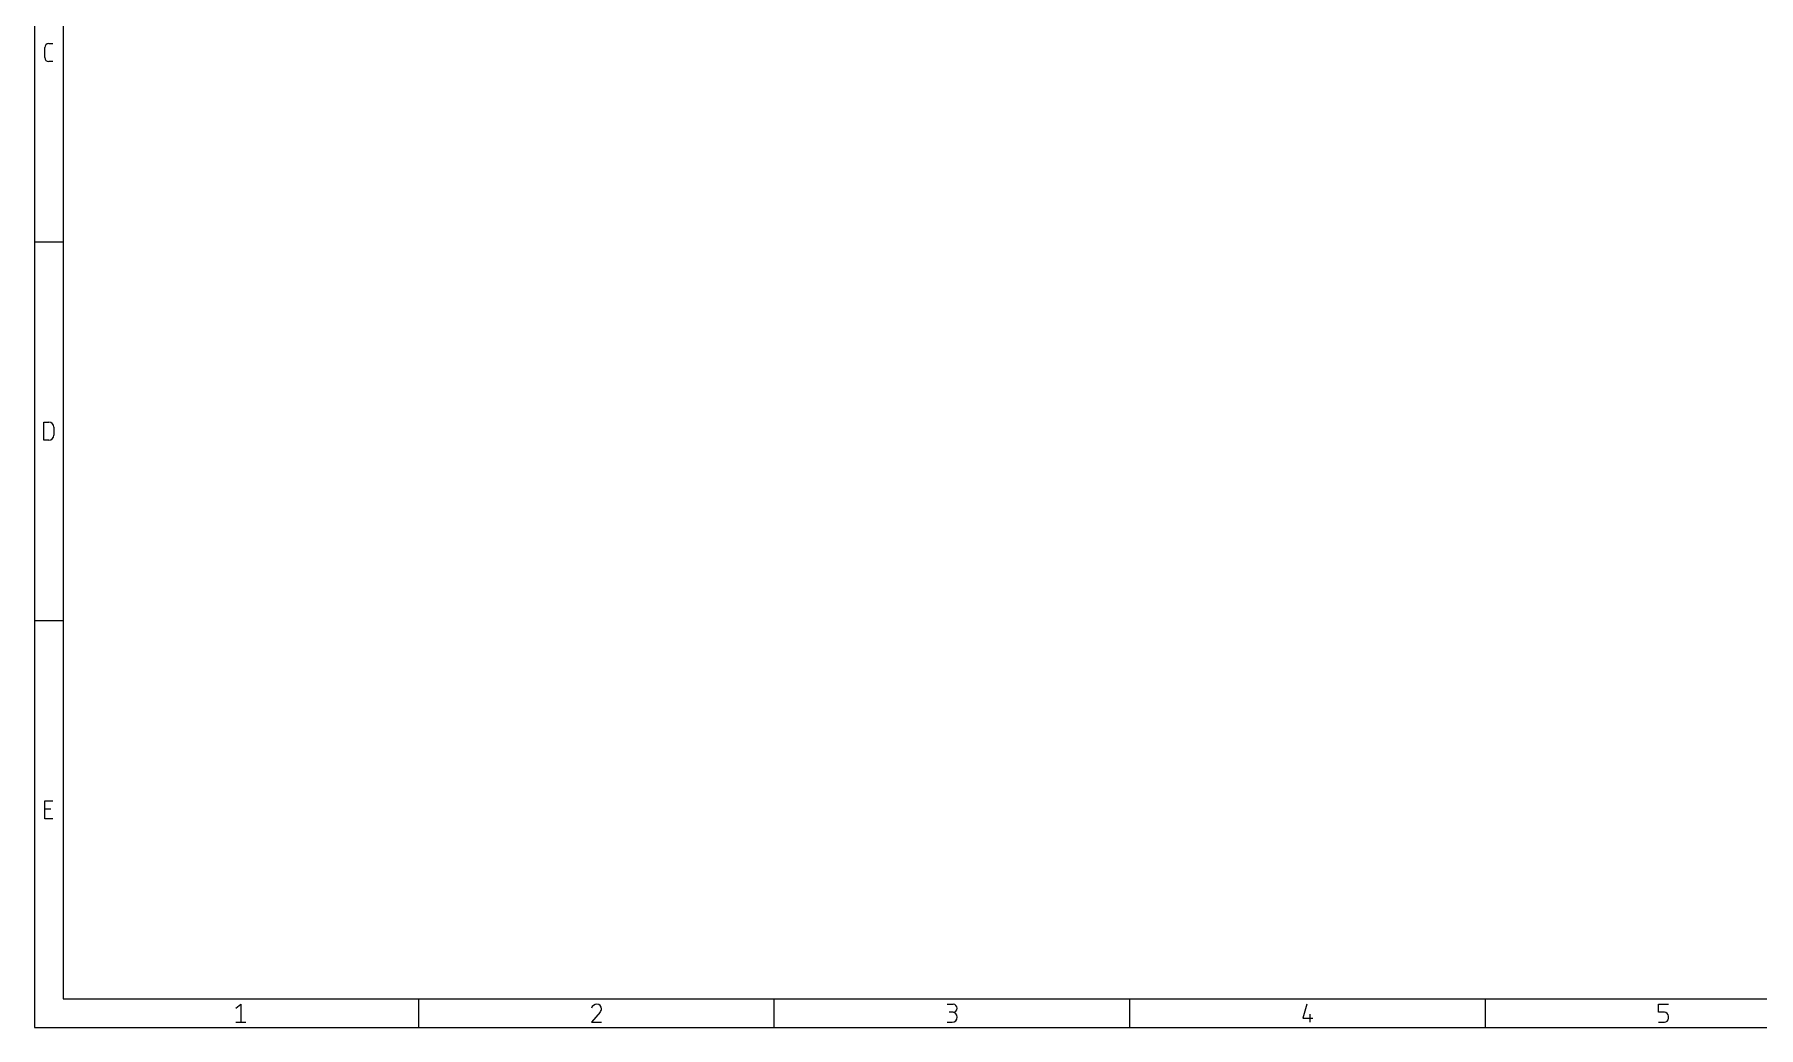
# Model space of a CAD drawing. Extents: x -226 to 161, y 99 to 359.
# Drawn here: x -226.1 to 4, y 99.1 to 231.7 of the extents above; entities that cross this region are included whole.
import ezdxf

# ---------------------------------------------------------------- set-up
doc = ezdxf.new("R2010")
doc.units = 0
doc.layers.add('94', color=12, linetype='CONTINUOUS')

msp = doc.modelspace()

# ---------------------------------------------------------------- linework, layer by layer
at = {"layer": '94'}
for p, q in [((-226.06, 359.41), (-226.06, 99.06)), ((-222.25, 355.6), (-222.25, 102.87)), ((-224.155, 230.4384), (-223.6202, 230.4384)), ((-224.6898, 228.5664), (-224.6898, 229.9036)), ((-223.6202, 228.0316), (-224.155, 228.0316)), ((-226.06, 203.962), (-222.25, 203.962)), ((-224.8236, 177.4856), (-224.8236, 179.8924)), ((-224.8236, 179.8924), (-224.155, 179.8924)), ((-224.155, 177.4856), (-224.8236, 177.4856)), ((-223.4864, 179.2238), (-223.4864, 178.1542)), ((-226.06, 153.416), (-222.25, 153.416)), ((-224.6898, 126.9396), (-224.6898, 129.3464)), ((-224.6898, 129.3464), (-223.6202, 129.3464)), ((-224.6898, 128.2767), (-223.8876, 128.2767)), ((-223.6202, 126.9396), (-224.6898, 126.9396)), ((-222.25, 102.87), (157.48, 102.87)), ((-199.1854, 101.6336), (-198.5169, 102.1684)), ((-198.5169, 102.1684), (-198.5169, 99.7616)), ((-174.7837, 99.06), (-174.7837, 102.87)), ((-127.3175, 99.06), (-127.3175, 102.87)), ((-104.2529, 102.1684), (-103.4507, 102.1684)), ((-79.8513, 99.06), (-79.8513, 102.87)), ((-56.2518, 102.1684), (-56.7867, 100.2964)), ((-32.385, 99.06), (-32.385, 102.87)), ((-9.3204, 101.0987), (-9.3204, 102.1684)), ((-9.3204, 102.1684), (-7.9833, 102.1684)), ((-226.06, 99.06), (161.29, 99.06)), ((-199.1854, 99.7616), (-197.8483, 99.7616)), ((-150.5826, 101.0987), (-151.7192, 99.7616)), ((-151.7192, 99.7616), (-150.3821, 99.7616)), ((-104.2529, 99.7616), (-103.5844, 99.7616)), ((-103.4507, 101.0987), (-103.9855, 101.0987)), ((-56.7867, 100.2964), (-55.4496, 100.2964)), ((-55.8507, 100.8313), (-55.8507, 99.7616)), ((-8.5182, 101.0987), (-9.3204, 101.0987)), ((-9.3204, 99.7616), (-8.5182, 99.7616)), ((-7.9833, 100.2964), (-7.9833, 100.5639))]:
    msp.add_line(p, q, dxfattribs=at)
for centre, radius, start, end in [((-224.155, 229.9036), 0.5348, 90, 180), ((-224.155, 228.5664), 0.5348, 180, 270), ((-224.155, 179.2238), 0.6686, 0, 90), ((-224.155, 178.1542), 0.6686, 270, 0), ((-150.9838, 101.3954), 0.773, 90, 162.0552), ((-150.9838, 101.5667), 0.6017, 0, 90), ((-151.0283, 101.5667), 0.6463, 313.6032, 360), ((-103.4507, 101.6336), 0.5348, 270, 90), ((-103.5844, 100.4302), 0.6686, 270, 90), ((-8.5182, 100.5639), 0.5348, 0, 90), ((-8.5182, 100.2964), 0.5348, 270, 0)]:
    msp.add_arc(centre, radius, start, end, dxfattribs=at)

doc.saveas('drawing.dxf')
